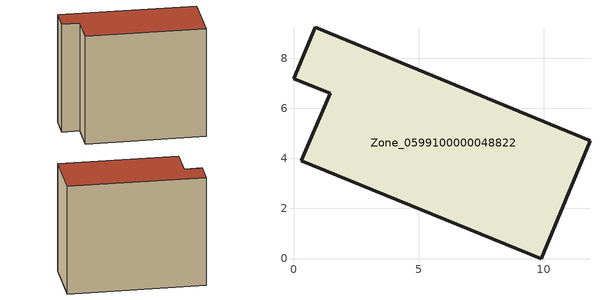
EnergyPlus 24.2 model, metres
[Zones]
Zone_0599100000048822
 floor ground (C_G): 0.87,9.23 11.84,4.71 9.9,0 0.31,3.91 1.46,6.61 0,7.19 z0
 wall outside (C_F): 11.84,4.71 0.87,9.23 0,7.19 1.46,6.61 0.31,3.91 9.9,0 11.84,4.71 z0:9.83
 roof outside (C_R): 9.9,0 11.84,4.71 0.87,9.23 0,7.19 1.46,6.61 0.31,3.91 z9.83
[BUILDING]
Pand.0599100000048822: North Axis=0; Terrain=City; Loads Convergence Tolerance Value=0.04; Temperature Convergence Tolerance Value=0.4; Solar Distribution=FullExterior; Maximum Number of Warmup Days=25; Minimum Number of Warmup Days=1
[Site:Location]
Rotterdam.The.Hague.AP_ZH_NLD Design_Conditions: Latitude=51.96; Longitude=4.45; Time Zone=1; Elevation=-4.5
[SITE:GROUNDTEMPERATURE:BUILDINGSURFACE]
18, 18, 18, 18, 18, 18, 18, 18, 18, 18, 18, 18
[MATERIAL] Thermal Absorptance=0.9; Solar Absorptance=0.7; Visible Absorptance=0.7
Name | Roughness | Thickness | Conductivity | Density | Specific Heat
G.TI.1946 | MediumSmooth | 0.15 | 1 | 540 | 1210
F.TI.1946 | Rough | 0.3 | 0.857143 | 1920 | 840
R.TI.1946 | MediumRough | 0.2 | 0.1 | 1500 | 1000
[CONSTRUCTION]
C_G: G.TI.1946
C_F: F.TI.1946
C_R: R.TI.1946
[ZONE]
Zone_0599100000048822: Type=1; Multiplier=1; Ceiling Height=Autocalculate; Volume=Autocalculate; Floor Area=autocalculate; Part of Total Floor Area=Yes
[ZONEINFILTRATION:DESIGNFLOWRATE]
Infil_Zone_0599100000048822: Zone or ZoneList or Space or SpaceList=Zone_0599100000048822; Schedule=AlwaysOn; Design Flow Rate Calculation Method=Flow/Area; Flow Rate per Floor Area=0.003; Constant Term Coefficient=1; Temperature Term Coefficient=0; Velocity Term Coefficient=0; Velocity Squared Term Coefficient=0
[HVACTEMPLATE:ZONE:IDEALLOADSAIRSYSTEM]
Zone_0599100000048822: Maximum Heating Supply Air Temperature=50; Minimum Cooling Supply Air Temperature=13; Maximum Heating Supply Air Humidity Ratio=0.0156; Minimum Cooling Supply Air Humidity Ratio=0.0077; Heating Limit=NoLimit; Cooling Limit=NoLimit; Dehumidification Control Type=ConstantSensibleHeatRatio; Cooling Sensible Heat Ratio=0.7; Dehumidification Setpoint=60; Humidification Control Type=None; Humidification Setpoint=30; Outdoor Air Method=None; Outdoor Air Flow Rate per Person=0.00944; Outdoor Air Flow Rate per Zone Floor Area=0; Outdoor Air Flow Rate per Zone=0; Demand Controlled Ventilation Type=None; Outdoor Air Economizer Type=NoEconomizer; Heat Recovery Type=None; Sensible Heat Recovery Effectiveness=0.7; Latent Heat Recovery Effectiveness=0.65
[ZONECONTROL:THERMOSTAT]
ThermostatControl_Zone_0599100000048822: Zone or ZoneList=Zone_0599100000048822; Control Type Schedule=DualSetpointControlType; Control 1=Thermostat_Zone_0599100000048822; Temperature Difference Between Cutout And Setpoint=0
[THERMOSTATSETPOINT:DUALSETPOINT]
Thermostat_Zone_0599100000048822: Heating Setpoint Temperature Schedule=HeatingSetpoint_Zone_0599100000048822; Cooling Setpoint Temperature Schedule=CoolingSetpoint_Zone_0599100000048822
[SCHEDULE:COMPACT]
HeatingSetpoint_Zone_0599100000048822: Through: 12/31, For: AllDays, Until: 24:00, 21
CoolingSetpoint_Zone_0599100000048822: Through: 12/31, For: AllDays, Until: 24:00, 24
DualSetpointControlType: Through: 12/31, For: AllDays, Until: 24:00, 4
AlwaysOn: Through: 12/31, For: AllDays, Until: 24:00, 1
